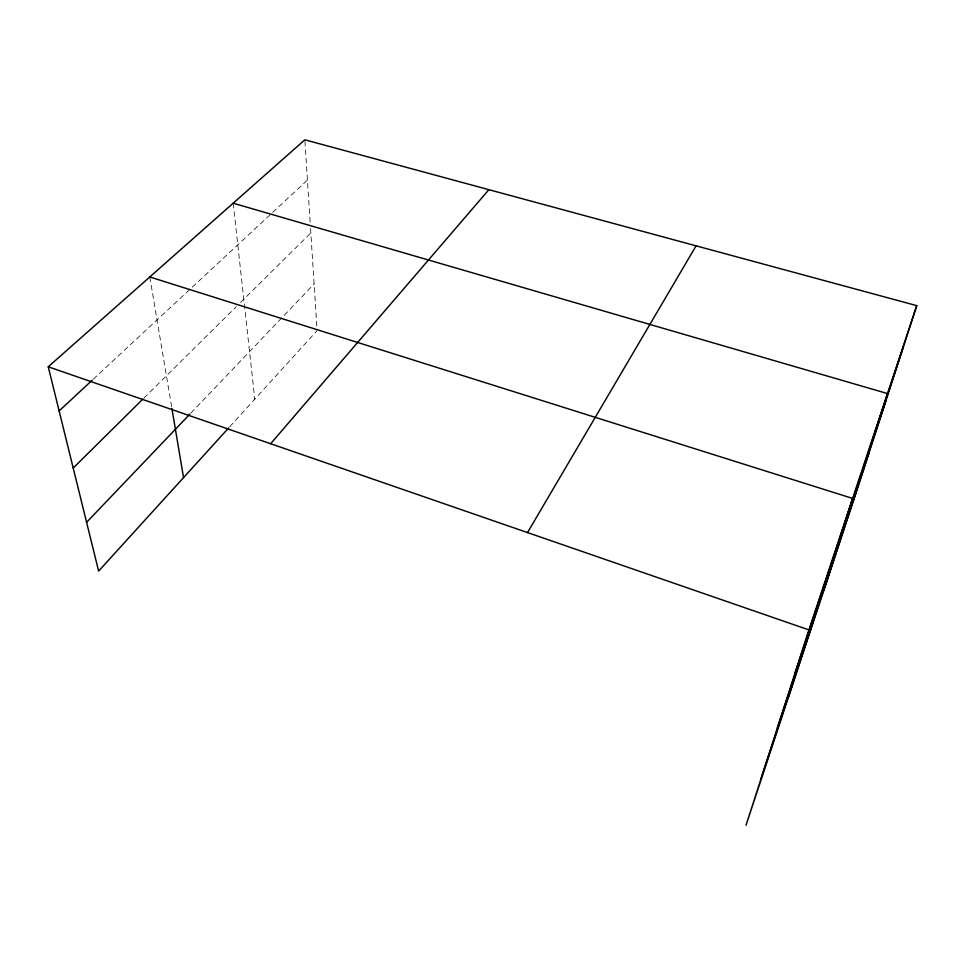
<?xml version="1.0" encoding="UTF-8"?>
<svg xmlns="http://www.w3.org/2000/svg" width="965" height="965" viewBox="0 0 965 965"><rect width="100%" height="100%" fill="white"/><g stroke="black" fill="none" stroke-linecap="round" stroke-linejoin="round"><path stroke-width="0.72" stroke-dasharray="4.83 3.62" d="M229.694 426.795L317.099 330.585M190.853 413.104L314.107 284M143.93 398.062L236.365 306.605M240.599 302.407L310.827 232.927M93.231 379.233L271.527 213.47M272.613 212.457L307.437 180.081M149.804 276.967L171.673 407.001M233.204 203.193L254.784 399.184M304.94 141.3L310.163 222.65M310.549 228.524L316.906 327.581"/><path stroke-width="1.45" d="M916.75 305.64L808.911 629.904L746.054 825.196L853.808 499.834L916.75 305.64L304.844 139.804L48.25 366.796L98.623 571.087L228.693 427.905M788.719 696.392L852.626 498.435L149.804 276.967M823.736 590.652L887.51 393.575L233.204 203.193M795.051 672.967L903.3 347.147M777.356 727.948L885.774 401.199M760.77 779.491L868.995 452.983M527.517 532.571L696.091 245.834M270.646 443.731L488.881 189.683M86.597 522.318L189.828 414.178M73.207 468.037L142.856 399.124M59.13 410.945L92.133 380.258M48.25 366.796L808.911 629.904M171.915 408.485L183.543 477.603"/></g></svg>
